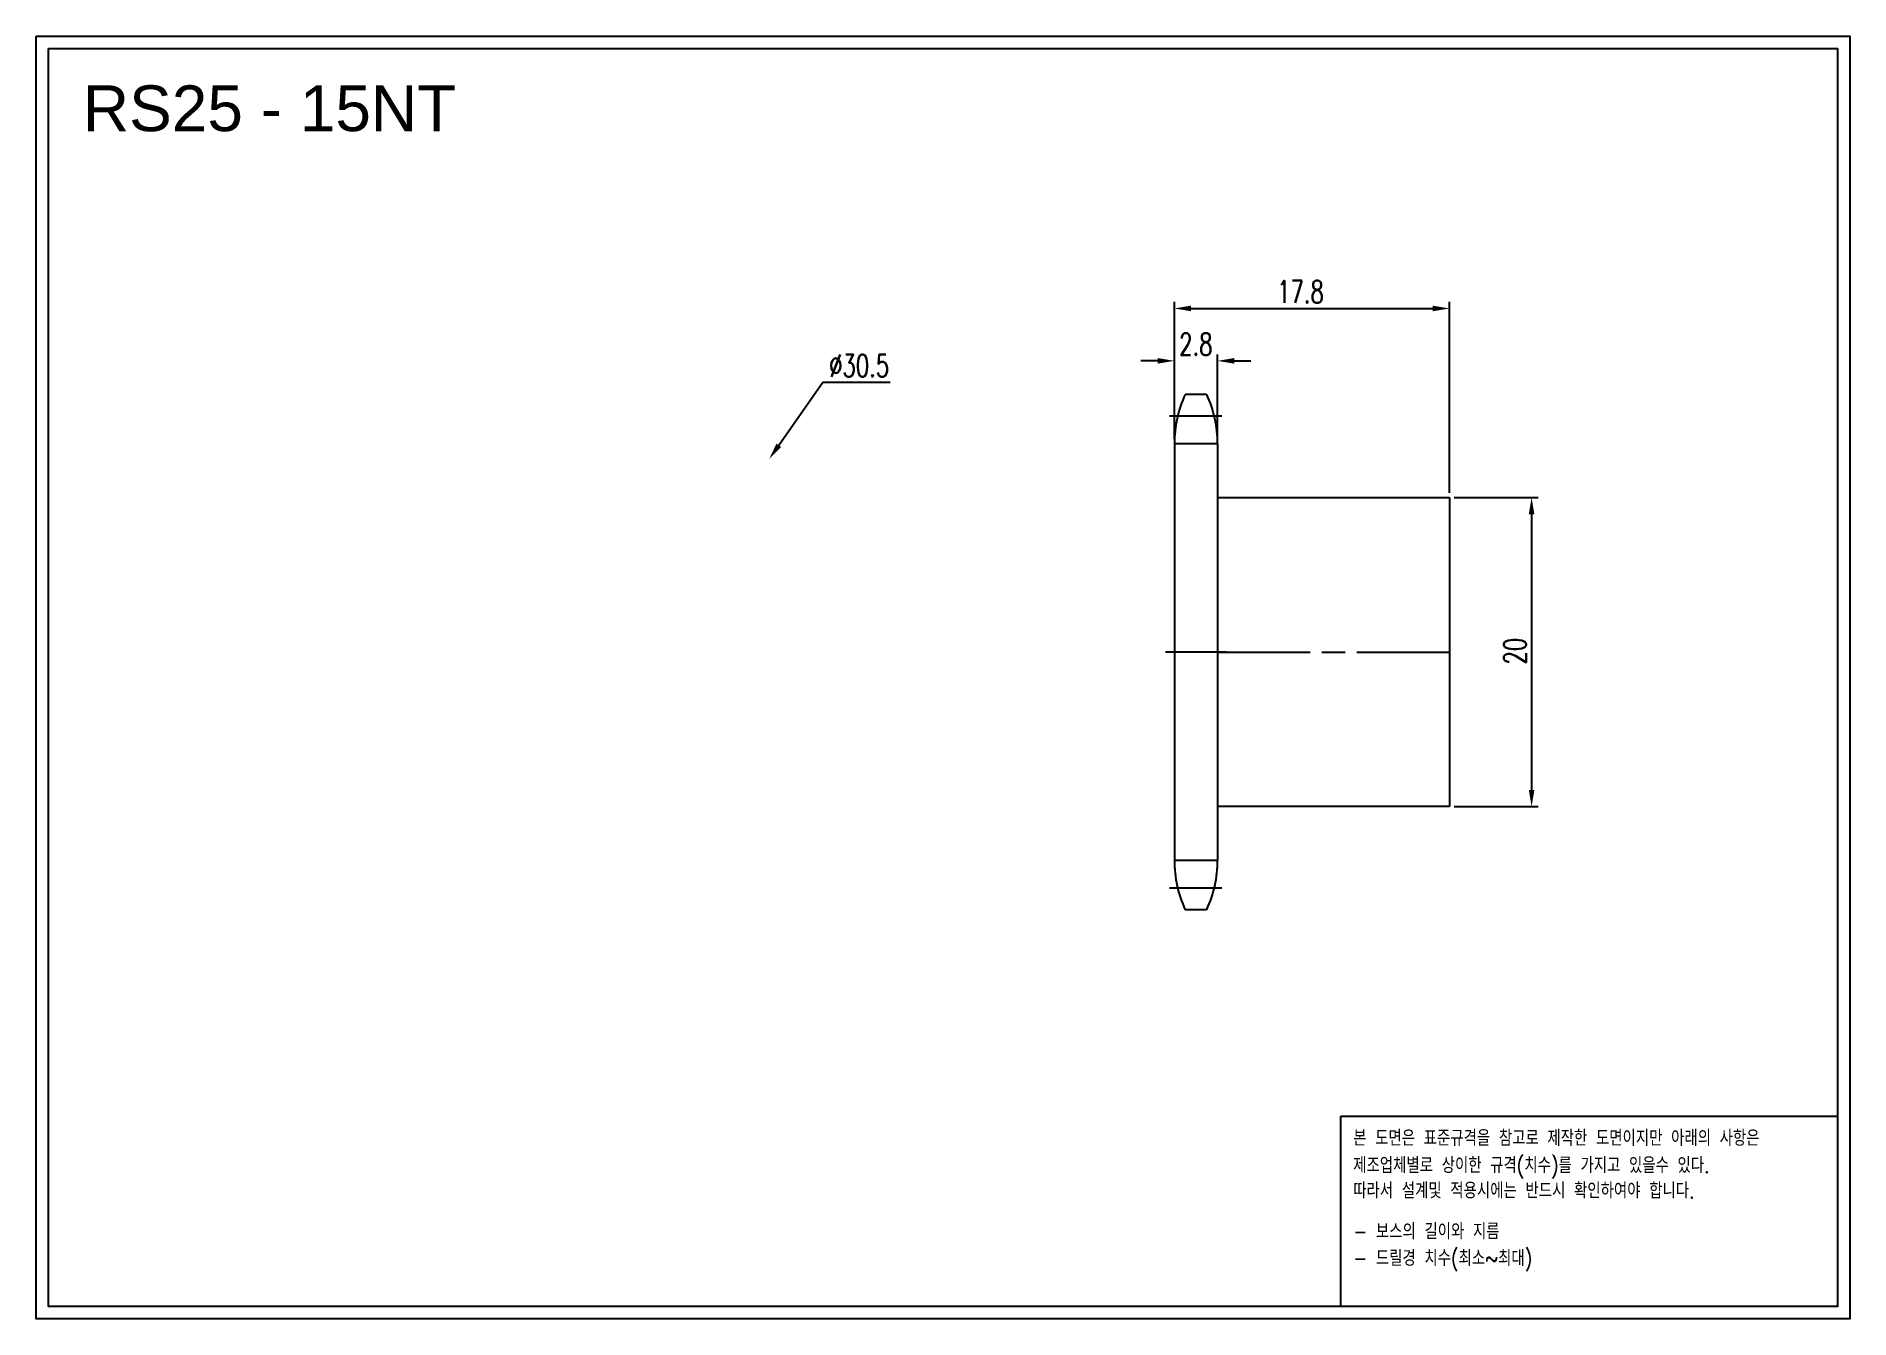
# Model space of a CAD drawing. Header units: millimetres. Extents: x -67665 to -67548, y 1089 to 1172.
import ezdxf

# ---------------------------------------------------------------- set-up
doc = ezdxf.new("R2010")
doc.units = ezdxf.units.MM
for name, pattern in [('AM_ISO02W050', [7.5, 6, -1.5]), ('AM_ISO02W050x2', [3.75, 3, -0.75]), ('AM_ISO08W050', [18, 12, -1.5, 3, -1.5]), ('AM_ISO08W050x2', [9, 6, -0.75, 1.5, -0.75])]:
    doc.linetypes.add(name, pattern=pattern)
for name, color, linetype, lineweight in [('AM_3N', 6, 'AM_ISO02W050', 25), ('AM_7', 4, 'AM_ISO08W050', 25), ('AM_7N', 4, 'AM_ISO08W050', 25)]:
    doc.layers.add(name, color=color, linetype=linetype, lineweight=lineweight)
doc.layers.add('S-DIM', color=7, linetype='Continuous')
doc.styles.add('HAN', font='ROMANS.shx', dxfattribs={"width": 0.7, "bigfont": 'whgtxt.shx'})
doc.styles.add('HSG', font='SIMPLEX.shx', dxfattribs={"width": 0.7, "bigfont": 'HSG.shx'})
doc.styles.get("Standard").update_dxf_attribs({"font": 'arial.ttf'})
doc.dimstyles.new('APP2', dxfattribs={"dimscale": 0.6, "dimtxt": 2.4, "dimasz": 1.8, "dimexe": 0.7, "dimexo": 0.5, "dimgap": 0.6, "dimtad": 1, "dimtoh": 1, "dimdec": 1, "dimrnd": 0.01, "dimzin": 9, "dimdsep": 46, "dimtxsty": 'HSG', "dimcen": 0, "dimclrd": 1, "dimclre": 1, "dimclrt": 256, "dimazin": 2, "dimtp": 1, "dimtm": 1, "dimtfac": 0.5, "dimtdec": 1, "dimtofl": 0, "dimtmove": 0, "dimatfit": 3, "dimfxl": 0, "dimtvp": 1, "dimtolj": 2, "dimlwd": -1, "dimlwe": -1, "dimarcsym": 0})

# ---------------------------------------------------------------- blocks, each defined once
blk = doc.blocks.new('serty56')
for p, q in [((-68271.21, 477.45), (-68256.21, 477.45)), ((-68256.21, 477.45), (-68256.21, 457.45)), ((-68256.21, 457.45), (-68271.21, 457.45))]:
    blk.add_line(p, q)
at = {"layer": 'AM_7N', "linetype": 'AM_ISO08W050x2'}
blk.add_line((-68271.21, 467.45), (-68255.46, 467.45), dxfattribs=at)
blk = doc.blocks.new('*D2')
at = {"layer": 'Defpoints', "color": 0, "transparency": 16777216}
for p in [(-67573.49, 1142.14), (-67573.49, 1122.14), (-67568.17, 1122.14)]:
    blk.add_point(p, dxfattribs=at)
at = {"layer": 'S-DIM', "color": 1, "transparency": 16777216}
for p, q in [((-67573.19, 1142.14), (-67567.75, 1142.14)), ((-67568.17, 1141.06), (-67568.17, 1123.22)), ((-67573.19, 1122.14), (-67567.75, 1122.14))]:
    blk.add_line(p, q, dxfattribs=at)
for points in [[(-67568.35, 1141.06), (-67567.99, 1141.06), (-67568.17, 1142.14)], [(-67568.35, 1123.22), (-67567.99, 1123.22), (-67568.17, 1122.14)]]:
    blk.add_solid(points, dxfattribs=at)
at = {"layer": 'S-DIM', "transparency": 16777216, "insert": (-67569.25, 1132.2), "char_height": 1.44, "attachment_point": 5, "rotation": 90, "style": 'HSG'}
blk.add_mtext('\\A2;20', dxfattribs=at)
blk = doc.blocks.new('*D3')
at = {"layer": 'Defpoints', "color": 0, "transparency": 16777216}
for p in [(-67588.49, 1150.98), (-67591.29, 1145.61), (-67588.49, 1145.61)]:
    blk.add_point(p, dxfattribs=at)
at = {"layer": 'S-DIM', "color": 1, "transparency": 16777216}
for p, q in [((-67591.29, 1145.91), (-67591.29, 1151.4)), ((-67588.49, 1145.91), (-67588.49, 1151.4)), ((-67592.37, 1150.98), (-67593.45, 1150.98)), ((-67587.41, 1150.98), (-67586.33, 1150.98))]:
    blk.add_line(p, q, dxfattribs=at)
for points in [[(-67592.37, 1151.16), (-67592.37, 1150.8), (-67591.29, 1150.98)], [(-67587.41, 1151.16), (-67587.41, 1150.8), (-67588.49, 1150.98)]]:
    blk.add_solid(points, dxfattribs=at)
at = {"layer": 'S-DIM', "transparency": 16777216, "insert": (-67589.89, 1152.06), "char_height": 1.44, "attachment_point": 5, "style": 'HSG'}
blk.add_mtext('\\A2;2.8', dxfattribs=at)
blk = doc.blocks.new('*D4')
at = {"layer": 'Defpoints', "color": 0, "transparency": 16777216}
for p in [(-67573.49, 1154.37), (-67591.29, 1145.61), (-67573.49, 1142.14)]:
    blk.add_point(p, dxfattribs=at)
at = {"layer": 'S-DIM', "color": 1, "transparency": 16777216}
for p, q in [((-67591.29, 1145.91), (-67591.29, 1154.79)), ((-67573.49, 1142.44), (-67573.49, 1154.79)), ((-67590.21, 1154.37), (-67574.57, 1154.37))]:
    blk.add_line(p, q, dxfattribs=at)
for points in [[(-67590.21, 1154.55), (-67590.21, 1154.19), (-67591.29, 1154.37)], [(-67574.57, 1154.55), (-67574.57, 1154.19), (-67573.49, 1154.37)]]:
    blk.add_solid(points, dxfattribs=at)
at = {"layer": 'S-DIM', "transparency": 16777216, "insert": (-67583.13, 1155.45), "char_height": 1.44, "attachment_point": 5, "style": 'HSG'}
blk.add_mtext('\\A2;17.8', dxfattribs=at)
blk = doc.blocks.new('*D5')
at = {"layer": 'Defpoints', "color": 0, "transparency": 16777216}
for p in [(-67617.51, 1144.63), (-67635.08, 1119.64)]:
    blk.add_point(p, dxfattribs=at)
at = {"layer": 'S-DIM', "color": 1, "transparency": 16777216}
for p, q in [((-67614.03, 1149.59), (-67616.89, 1145.51)), ((-67609.68, 1149.59), (-67614.03, 1149.59))]:
    blk.add_line(p, q, dxfattribs=at)
blk.add_solid([(-67617.04, 1145.62), (-67616.74, 1145.41), (-67617.51, 1144.63)], dxfattribs=at)
at = {"layer": 'S-DIM', "transparency": 16777216, "insert": (-67611.68, 1150.67), "char_height": 1.44, "attachment_point": 5, "style": 'HSG'}
blk.add_mtext('\\A2;∅30.5', dxfattribs=at)
blk = doc.blocks.new('notice1')
at = {"color": 4}
blk.add_lwpolyline([(-22142.12, 1735.9), (-22053.8, 1735.9), (-22053.8, 1702.07), (-22142.12, 1702.07)], close=True, dxfattribs=at)
at = {"color": 4, "style": 'HAN', "width": 0.8}
for s, p in [('본 도면은 표준규격을 참고로 제작한 도면이지만 아래의 사항은', (-22139.9, 1730.62)), ('제조업체별로 상이한 규격(치수)를 가지고 있을수 있다.', (-22139.9, 1725.78)), ('따라서 설계및 적용시에는 반드시 확인하여야 합니다.', (-22139.9, 1721.28)), ('- 보스의 길이와 지름', (-22139.9, 1714.03)), ('- 드릴경 치수(최소~최대)', (-22139.9, 1709.27))]:
    blk.add_text(s, height=2.7949, dxfattribs=at).set_placement(p)

msp = doc.modelspace()

# ---------------------------------------------------------------- linework, layer by layer
for p, q in [((-67589.2, 1148.81), (-67590.58, 1148.81)), ((-67591.29, 1145.61), (-67591.29, 1118.66)), ((-67588.49, 1145.61), (-67588.49, 1118.66)), ((-67589.2, 1115.46), (-67590.58, 1115.46))]:
    msp.add_line(p, q)
for points in [[(-67664.94, 1171.98), (-67547.58, 1171.98), (-67547.58, 1089), (-67664.94, 1089)], [(-67664.15, 1171.19), (-67548.37, 1171.19), (-67548.37, 1089.79), (-67664.15, 1089.79)]]:
    msp.add_lwpolyline(points, close=True)
for centre, start, end in [((-67583.69, 1145.61), 155.0989, 180), ((-67596.09, 1145.61), 0, 24.9011), ((-67583.69, 1118.66), 180, 204.9011), ((-67596.09, 1118.66), 335.0989, 0)]:
    msp.add_arc(centre, 7.6, start, end)
at = {"layer": 'AM_3N', "linetype": 'AM_ISO02W050x2'}
for p, q in [((-67588.49, 1145.61), (-67591.29, 1145.61)), ((-67588.49, 1118.66), (-67591.29, 1118.66))]:
    msp.add_line(p, q, dxfattribs=at)
at = {"layer": 'AM_7', "linetype": 'AM_ISO08W050x2'}
for p, q in [((-67588.22, 1147.41), (-67591.6, 1147.41)), ((-67587.91, 1132.14), (-67591.87, 1132.14)), ((-67588.22, 1116.87), (-67591.6, 1116.87))]:
    msp.add_line(p, q, dxfattribs=at)

# ---------------------------------------------------------------- block references
msp.add_blockref('serty56', (682.72, 664.69))
at = {"xscale": 0.364, "yscale": 0.364, "zscale": 0.364}
msp.add_blockref('notice1', (-59520.79, 470.24), dxfattribs=at)

# ---------------------------------------------------------------- texts
msp.add_text('RS25 - 15NT', height=2.9635).set_placement((-67661.92, 1165.84))

# ---------------------------------------------------------------- dimensions: what is measured, and where the dimension line sits
at = {"layer": 'S-DIM'}
for base, p2, picture, middle in [((-67573.49, 1154.37), (-67573.49, 1142.14), '*D4', (-67583.13, 1154.37)), ((-67588.49, 1150.98), (-67588.49, 1145.61), '*D3', (-67589.89, 1150.98))]:
    dim = msp.add_linear_dim(base=base, p1=(-67591.29, 1145.61), p2=p2, dimstyle='APP2', dxfattribs=at)
    dim.commit()
    dim.dimension.update_dxf_attribs({"geometry": picture, "text_midpoint": middle, "dimtype": 128})
dim = msp.add_diameter_dim_2p(p1=(-67635.08, 1119.64), p2=(-67617.51, 1144.63), dimstyle='APP2', dxfattribs=at)
dim.commit()
dim.dimension.update_dxf_attribs({"geometry": '*D5', "text_midpoint": (-67611.68, 1149.59), "dimtype": 131})
dim = msp.add_linear_dim(base=(-67568.17, 1122.14), p1=(-67573.49, 1142.14), p2=(-67573.49, 1122.14), angle=90, dimstyle='APP2', dxfattribs=at)
dim.commit()
dim.dimension.update_dxf_attribs({"geometry": '*D2', "text_midpoint": (-67568.17, 1132.2), "dimtype": 128})

doc.saveas('drawing.dxf')
